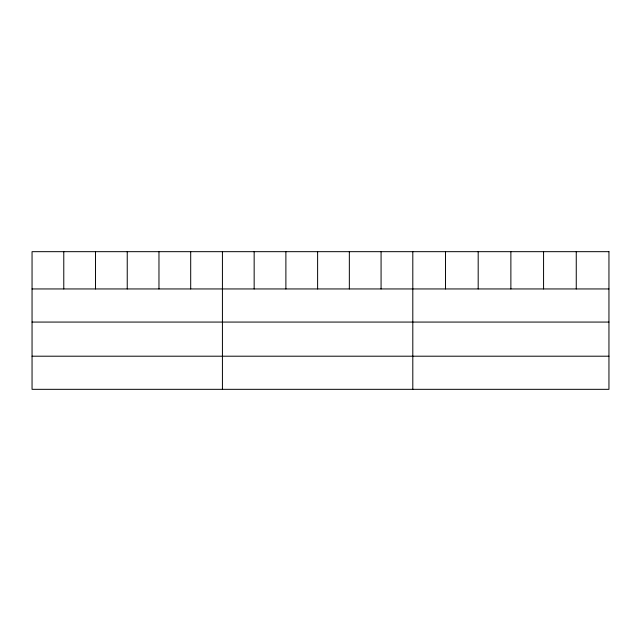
<?xml version="1.0" encoding="UTF-8"?>
<svg xmlns="http://www.w3.org/2000/svg" width="641" height="641" viewBox="0 0 641 641"><rect width="100%" height="100%" fill="white"/><g stroke="black" fill="none" stroke-linecap="round" stroke-linejoin="round"><path stroke-width="0.96" d="M32.05 288.947L608.95 288.947M32.05 322.07L608.95 322.07M32.05 356.204L608.95 356.204M576.259 251.673L576.259 288.947M543.568 251.673L543.568 288.947M510.877 251.673L510.877 288.947M478.186 251.673L478.186 288.947M445.495 251.673L445.495 288.947M412.804 251.673L412.804 389.327M381.075 251.673L381.075 288.947M349.345 251.673L349.345 288.947M317.615 251.673L317.615 288.947M285.886 251.673L285.886 288.947M254.156 251.673L254.156 288.947M222.427 251.673L222.427 389.327M190.697 251.673L190.697 288.947M158.968 251.673L158.968 288.947M127.239 251.673L127.239 288.947M95.509 251.673L95.509 288.947M63.779 251.673L63.779 288.947M608.95 251.673L32.05 251.673L32.05 389.327L608.95 389.327L608.95 251.673"/></g></svg>
